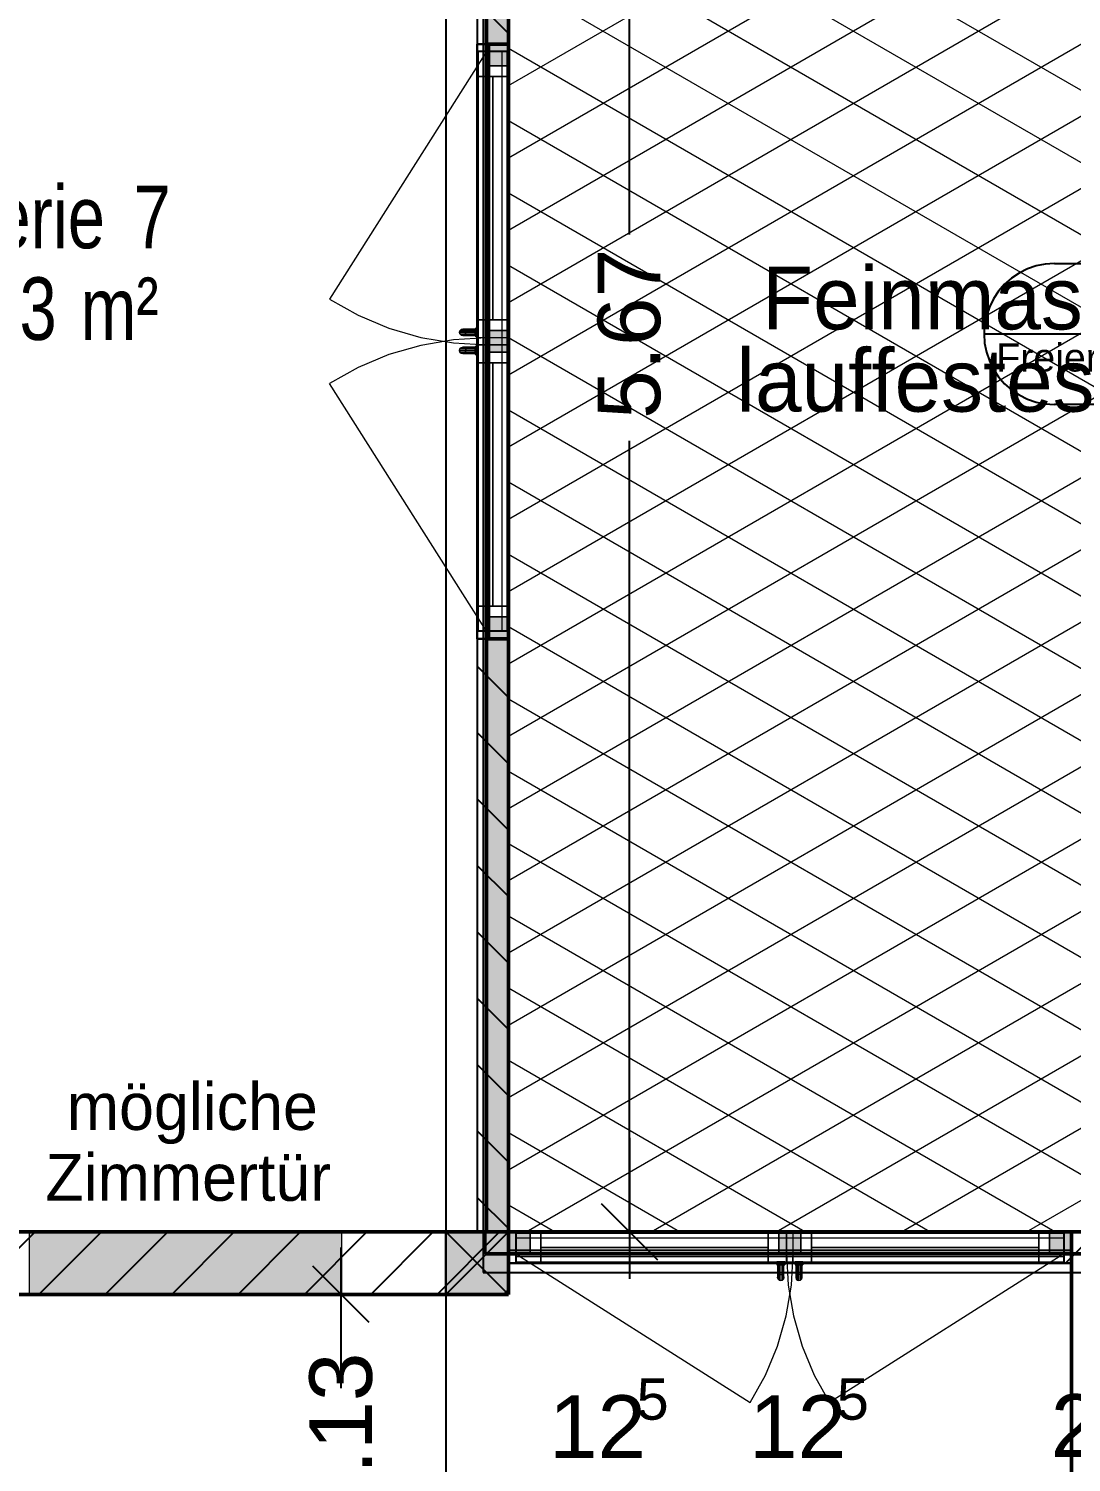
# Model space of a CAD drawing. Extents: x 0 to 756, y -25 to 420.
# Drawn here: x 184.9 to 251.6, y 141 to 232.6 of the extents above; entities that cross this region are included whole.
import ezdxf
from ezdxf.lldxf.tags import DXFTag

# ---------------------------------------------------------------- set-up
doc = ezdxf.new("R2010")
doc.units = 0
doc.layers.get('0').update_dxf_attribs({"lineweight": 25})
doc.layers.get('DEFPOINTS').update_dxf_attribs({"lineweight": 25})
doc.layers.add('A_Dachfenster', color=1, linetype='Continuous', lineweight=25, true_color=0xff0000)
for name, color, linetype, lineweight in [('A_Fenster', 7, 'Continuous', 25), ('A_Innenwand', 7, 'Continuous', 25), ('A_Raum', 7, 'Continuous', 25), ('Allgemein01', 7, 'Continuous', 13), ('Allgemein03', 7, 'Continuous', 25), ('Fenster', 7, 'Continuous', 13), ('Fenster-Flügel', 7, 'VERDECKT2_S2', 13), ('Fensterbank', 7, 'Continuous', 13), ('Pfosten_ Stützen', 7, 'Continuous', 13), ('Raumbezeichnung', 7, 'Continuous', 13), ('Standard', 7, 'Continuous', 25), ('Text Allgemein', 7, 'Continuous', 13), ('Wand Holz nicht tragend', 7, 'Continuous', 13), ('Wand Holz tragend', 7, 'Continuous', 13), ('Wohnfläche-Rohbau', 7, 'Continuous', 13)]:
    doc.layers.add(name, color=color, linetype=linetype, lineweight=lineweight)
doc.styles.get("Standard").update_dxf_attribs({"font": 'arial.ttf'})
tags = doc.linetypes.add('fein_strichliert', pattern=[4, 1, -2, 1]).pattern_tags.tags
tags[8:9] = [DXFTag(74, 4), DXFTag(75, 0), DXFTag(340, '0'), DXFTag(46, 0.0), DXFTag(50, 0.0), DXFTag(44, 0.0), DXFTag(45, 0.0)]
tags[6:7] = [DXFTag(74, 4), DXFTag(75, 0), DXFTag(340, '0'), DXFTag(46, 0.0), DXFTag(50, 0.0), DXFTag(44, 0.0), DXFTag(45, 0.0)]
tags[4:5] = [DXFTag(74, 4), DXFTag(75, 0), DXFTag(340, '0'), DXFTag(46, 0.0), DXFTag(50, 0.0), DXFTag(44, 0.0), DXFTag(45, 0.0)]
tags = doc.linetypes.add('VERDECKT2_S2', pattern=[0.27, 0.2, -0.07]).pattern_tags.tags
tags[6:7] = [DXFTag(74, 4), DXFTag(75, 0), DXFTag(340, '0'), DXFTag(46, 1.0), DXFTag(50, 0.0), DXFTag(44, 0.0), DXFTag(45, 0.0)]
tags[4:5] = [DXFTag(74, 4), DXFTag(75, 0), DXFTag(340, '0'), DXFTag(46, 1.0), DXFTag(50, 0.0), DXFTag(44, 0.0), DXFTag(45, 0.0)]

# ---------------------------------------------------------------- blocks, each defined once
blk = doc.blocks.new('Referenz-A01I5YQ8IE')
at = {"layer": 'Allgemein01', "color": 0, "linetype": 'VERDECKT2_S2', "lineweight": -2, "ltscale": 0.25}
blk.add_line((211.567, 414.475), (211.567, 5.763), dxfattribs=at)
at = {"layer": 'Allgemein03', "color": 0, "lineweight": 13}
for p, q in [((215.567, 155.768), (215.567, 269.168)), ((291.567, 155.768), (215.567, 155.768))]:
    blk.add_line(p, q, dxfattribs=at)
at = {"layer": 'DEFPOINTS', "color": 0, "linetype": 'Continuous', "lineweight": -2, "ltscale": 0.25}
for p, q in [((215.567, 155.768), (215.567, 155.768)), ((223.311, 155.768), (223.311, 155.768)), ((215.567, 151.768), (215.567, 151.768))]:
    blk.add_line(p, q, dxfattribs=at)
at = {"layer": 'Fenster', "color": 0}
for p, q in [((213.647, 231.188), (213.647, 229.588)), ((215.487, 231.188), (213.647, 231.188)), ((213.647, 231.188), (213.647, 231.188)), ((213.647, 231.188), (213.647, 229.588)), ((215.487, 231.188), (213.647, 231.188)), ((215.487, 229.588), (215.487, 231.188)), ((215.487, 231.188), (215.487, 231.188)), ((215.487, 231.188), (215.487, 229.588)), ((213.647, 229.588), (215.487, 229.588)), ((213.647, 229.588), (213.647, 229.588)), ((215.487, 229.588), (213.647, 229.588)), ((213.647, 229.588), (213.647, 214.048)), ((215.487, 229.588), (213.647, 229.588)), ((213.647, 229.588), (213.647, 229.588)), ((213.647, 229.588), (213.647, 214.048)), ((215.487, 229.588), (213.647, 229.588)), ((213.647, 229.588), (213.647, 214.048)), ((215.487, 229.588), (213.647, 229.588)), ((213.647, 229.588), (213.647, 229.588)), ((213.647, 229.588), (213.647, 214.048)), ((215.487, 229.588), (213.647, 229.588)), ((214.567, 214.048), (214.567, 229.588)), ((214.567, 229.588), (214.567, 229.588)), ((214.567, 229.588), (214.567, 214.048)), ((215.487, 229.588), (215.487, 229.588)), ((215.487, 214.048), (215.487, 229.588)), ((215.487, 229.588), (215.487, 229.588)), ((215.487, 229.588), (215.487, 214.048)), ((215.487, 214.048), (215.487, 229.588)), ((215.487, 229.588), (215.487, 229.588)), ((215.487, 229.588), (215.487, 214.048)), ((213.647, 213.498), (213.447, 213.498)), ((213.447, 213.498), (213.447, 212.998)), ((213.447, 213.498), (213.447, 213.498)), ((213.447, 213.498), (213.447, 212.998)), ((213.447, 213.498), (213.647, 213.498)), ((213.647, 214.048), (213.647, 212.448)), ((215.487, 214.048), (213.647, 214.048)), ((213.647, 214.048), (213.647, 214.048)), ((213.647, 214.048), (213.647, 212.448)), ((215.487, 214.048), (213.647, 214.048)), ((213.647, 214.048), (215.487, 214.048)), ((213.647, 214.048), (213.647, 214.048)), ((215.487, 214.048), (213.647, 214.048)), ((213.647, 214.048), (215.487, 214.048)), ((213.647, 214.048), (213.647, 214.048)), ((215.487, 214.048), (213.647, 214.048)), ((213.647, 212.998), (213.647, 213.498)), ((213.647, 212.998), (213.647, 213.498)), ((213.647, 213.498), (213.647, 213.498)), ((214.567, 214.048), (214.567, 214.048)), ((215.487, 212.448), (215.487, 214.048)), ((215.487, 214.048), (215.487, 214.048)), ((215.487, 214.048), (215.487, 212.448)), ((215.487, 214.048), (215.487, 214.048)), ((215.487, 214.048), (215.487, 214.048)), ((212.474, 213.348), (212.447, 213.248)), ((212.447, 213.248), (212.474, 213.348)), ((212.447, 213.248), (213.447, 213.248)), ((212.447, 213.248), (212.474, 213.148)), ((212.474, 213.148), (212.447, 213.248)), ((212.447, 213.248), (212.447, 213.248)), ((212.547, 213.421), (212.474, 213.348)), ((212.474, 213.348), (212.547, 213.421)), ((212.474, 213.348), (213.447, 213.348)), ((212.474, 213.348), (212.474, 213.348)), ((212.474, 213.148), (213.447, 213.148)), ((212.474, 213.148), (212.547, 213.074)), ((212.547, 213.074), (212.474, 213.148)), ((212.474, 213.148), (212.474, 213.148)), ((212.647, 213.448), (212.547, 213.421)), ((212.547, 213.421), (212.647, 213.448)), ((212.547, 213.421), (213.447, 213.421)), ((212.547, 213.421), (212.547, 213.421)), ((212.547, 213.074), (213.447, 213.074)), ((212.547, 213.074), (212.647, 213.048)), ((212.647, 213.048), (212.547, 213.074)), ((212.547, 213.074), (212.547, 213.074)), ((213.447, 213.448), (212.647, 213.448)), ((212.747, 213.421), (212.647, 213.448)), ((212.647, 213.448), (212.747, 213.421)), ((212.647, 213.448), (212.647, 213.448)), ((212.647, 213.048), (212.747, 213.074)), ((212.747, 213.074), (212.647, 213.048)), ((212.647, 213.048), (213.447, 213.048)), ((212.647, 213.048), (212.647, 213.048)), ((212.82, 213.348), (212.747, 213.421)), ((212.747, 213.421), (213.447, 213.421)), ((212.747, 213.421), (212.82, 213.348)), ((212.747, 213.421), (212.747, 213.421)), ((212.747, 213.074), (212.82, 213.148)), ((212.82, 213.148), (212.747, 213.074)), ((212.747, 213.074), (213.447, 213.074)), ((212.747, 213.074), (212.747, 213.074)), ((212.847, 213.248), (212.82, 213.348)), ((212.82, 213.348), (213.447, 213.348)), ((212.82, 213.348), (212.847, 213.248)), ((212.82, 213.348), (212.82, 213.348)), ((212.82, 213.148), (212.847, 213.248)), ((212.847, 213.248), (212.82, 213.148)), ((212.82, 213.148), (213.447, 213.148)), ((212.82, 213.148), (212.82, 213.148)), ((212.847, 213.248), (213.447, 213.248)), ((212.847, 213.248), (212.847, 213.248)), ((213.447, 213.421), (213.447, 213.448)), ((213.447, 213.448), (213.447, 213.421)), ((213.447, 213.348), (213.447, 213.421)), ((213.447, 213.421), (213.447, 213.348)), ((213.447, 213.248), (213.447, 213.348)), ((213.447, 213.348), (213.447, 213.248)), ((213.447, 213.148), (213.447, 213.248)), ((213.447, 213.248), (213.447, 213.148)), ((213.447, 213.074), (213.447, 213.148)), ((213.447, 213.148), (213.447, 213.074)), ((213.447, 213.048), (213.447, 213.074)), ((213.447, 213.074), (213.447, 213.048)), ((213.447, 212.998), (213.647, 212.998)), ((213.447, 212.998), (213.447, 212.998)), ((213.447, 212.998), (213.647, 212.998)), ((213.647, 212.998), (213.647, 212.998)), ((212.474, 212.188), (212.447, 212.088)), ((212.447, 212.088), (212.474, 212.188)), ((212.447, 212.088), (213.447, 212.088)), ((212.447, 212.088), (212.474, 211.988)), ((212.474, 211.988), (212.447, 212.088)), ((212.447, 212.088), (212.447, 212.088)), ((212.547, 212.261), (212.474, 212.188)), ((212.474, 212.188), (212.547, 212.261)), ((212.474, 212.188), (213.447, 212.188)), ((212.474, 212.188), (212.474, 212.188)), ((212.474, 211.988), (213.447, 211.988)), ((212.474, 211.988), (212.547, 211.914)), ((212.547, 211.914), (212.474, 211.988)), ((212.474, 211.988), (212.474, 211.988)), ((212.647, 212.288), (212.547, 212.261)), ((212.547, 212.261), (212.647, 212.288)), ((212.547, 212.261), (213.447, 212.261)), ((212.547, 212.261), (212.547, 212.261)), ((212.547, 211.914), (213.447, 211.914)), ((212.547, 211.914), (212.647, 211.888)), ((212.647, 211.888), (212.547, 211.914)), ((212.547, 211.914), (212.547, 211.914)), ((213.447, 212.288), (212.647, 212.288)), ((212.747, 212.261), (212.647, 212.288)), ((212.647, 212.288), (212.747, 212.261)), ((212.647, 212.288), (212.647, 212.288)), ((212.647, 211.888), (212.747, 211.914)), ((212.747, 211.914), (212.647, 211.888)), ((212.647, 211.888), (213.447, 211.888)), ((212.647, 211.888), (212.647, 211.888)), ((212.82, 212.188), (212.747, 212.261)), ((212.747, 212.261), (213.447, 212.261)), ((212.747, 212.261), (212.82, 212.188)), ((212.747, 212.261), (212.747, 212.261)), ((212.747, 211.914), (212.82, 211.988)), ((212.82, 211.988), (212.747, 211.914)), ((212.747, 211.914), (213.447, 211.914)), ((212.747, 211.914), (212.747, 211.914)), ((212.847, 212.088), (212.82, 212.188)), ((212.82, 212.188), (213.447, 212.188)), ((212.82, 212.188), (212.847, 212.088)), ((212.82, 212.188), (212.82, 212.188)), ((212.82, 211.988), (212.847, 212.088)), ((212.847, 212.088), (212.82, 211.988)), ((212.82, 211.988), (213.447, 211.988)), ((212.82, 211.988), (212.82, 211.988)), ((212.847, 212.088), (213.447, 212.088)), ((212.847, 212.088), (212.847, 212.088)), ((213.647, 212.338), (213.447, 212.338)), ((213.447, 212.338), (213.447, 211.838)), ((213.447, 212.338), (213.447, 212.338)), ((213.447, 212.338), (213.447, 211.838)), ((213.447, 212.338), (213.647, 212.338)), ((213.447, 212.261), (213.447, 212.288)), ((213.447, 212.288), (213.447, 212.261)), ((213.447, 212.188), (213.447, 212.261)), ((213.447, 212.261), (213.447, 212.188)), ((213.447, 212.088), (213.447, 212.188)), ((213.447, 212.188), (213.447, 212.088)), ((213.447, 211.988), (213.447, 212.088)), ((213.447, 212.088), (213.447, 211.988)), ((213.447, 211.914), (213.447, 211.988)), ((213.447, 211.988), (213.447, 211.914)), ((213.447, 211.888), (213.447, 211.914)), ((213.447, 211.914), (213.447, 211.888)), ((213.447, 211.838), (213.647, 211.838)), ((213.447, 211.838), (213.447, 211.838)), ((213.447, 211.838), (213.647, 211.838)), ((213.647, 212.448), (215.487, 212.448)), ((213.647, 212.448), (213.647, 212.448)), ((215.487, 212.448), (213.647, 212.448)), ((213.647, 211.838), (213.647, 212.338)), ((213.647, 211.838), (213.647, 212.338)), ((213.647, 212.338), (213.647, 212.338)), ((213.647, 211.838), (213.647, 211.838)), ((215.487, 212.448), (215.487, 212.448)), ((214.567, 195.748), (214.567, 211.288)), ((214.567, 211.288), (214.567, 211.288)), ((214.567, 211.288), (214.567, 195.748)), ((214.567, 195.748), (214.567, 195.748)), ((233.347, 155.688), (233.347, 153.848)), ((234.947, 155.688), (233.347, 155.688)), ((233.347, 153.848), (233.347, 155.688)), ((233.347, 155.688), (234.947, 155.688)), ((233.347, 155.688), (233.347, 155.688)), ((234.947, 153.848), (234.947, 155.688)), ((234.947, 153.848), (234.947, 155.688)), ((234.947, 155.688), (234.947, 155.688)), ((234.947, 155.688), (234.947, 153.848)), ((249.487, 155.688), (234.947, 155.688)), ((234.947, 153.848), (234.947, 155.688)), ((234.947, 155.688), (249.487, 155.688)), ((234.947, 155.688), (234.947, 155.688)), ((234.947, 155.688), (234.947, 153.848)), ((249.487, 155.688), (234.947, 155.688)), ((234.947, 153.848), (234.947, 155.688)), ((234.947, 155.688), (249.487, 155.688)), ((234.947, 155.688), (234.947, 155.688)), ((249.487, 155.688), (249.487, 153.848)), ((251.087, 155.688), (249.487, 155.688)), ((249.487, 153.848), (249.487, 155.688)), ((249.487, 155.688), (251.087, 155.688)), ((249.487, 155.688), (249.487, 155.688)), ((249.487, 153.848), (249.487, 155.688)), ((249.487, 153.848), (249.487, 155.688)), ((249.487, 155.688), (249.487, 155.688)), ((249.487, 153.848), (249.487, 155.688)), ((249.487, 153.848), (249.487, 155.688)), ((249.487, 155.688), (249.487, 155.688)), ((251.087, 153.848), (251.087, 155.688)), ((251.087, 153.848), (251.087, 155.688)), ((251.087, 155.688), (251.087, 155.688)), ((217.647, 154.768), (232.187, 154.768)), ((232.187, 154.768), (217.647, 154.768)), ((217.647, 154.768), (217.647, 154.768)), ((232.187, 154.768), (232.187, 154.768)), ((234.947, 154.768), (249.487, 154.768)), ((249.487, 154.768), (234.947, 154.768)), ((234.947, 154.768), (234.947, 154.768)), ((249.487, 154.768), (249.487, 154.768)), ((232.737, 153.848), (232.737, 153.648)), ((233.237, 153.848), (232.737, 153.848)), ((232.737, 153.848), (232.737, 153.848)), ((233.237, 153.848), (232.737, 153.848)), ((232.737, 153.848), (232.737, 153.648)), ((232.737, 153.648), (233.237, 153.648)), ((232.737, 153.648), (232.737, 153.648)), ((233.237, 153.648), (232.737, 153.648)), ((232.787, 153.648), (232.787, 152.848)), ((232.814, 153.648), (232.787, 153.648)), ((232.814, 153.648), (232.787, 153.648)), ((232.814, 153.648), (232.814, 152.748)), ((232.887, 153.648), (232.814, 153.648)), ((232.887, 153.648), (232.814, 153.648)), ((232.814, 153.648), (232.814, 152.948)), ((232.814, 152.948), (232.887, 153.021)), ((232.887, 153.021), (232.814, 152.948)), ((232.887, 153.648), (232.887, 152.674)), ((232.987, 153.648), (232.887, 153.648)), ((232.987, 153.648), (232.887, 153.648)), ((232.887, 153.648), (232.887, 153.021)), ((232.887, 153.021), (232.987, 153.048)), ((232.987, 153.048), (232.887, 153.021)), ((232.887, 153.021), (232.887, 153.021)), ((233.087, 153.648), (232.987, 153.648)), ((232.987, 153.648), (232.987, 152.648)), ((233.087, 153.648), (232.987, 153.648)), ((232.987, 153.648), (232.987, 153.048)), ((232.987, 153.048), (233.087, 153.021)), ((233.087, 153.021), (232.987, 153.048)), ((232.987, 153.048), (232.987, 153.048)), ((233.16, 153.648), (233.087, 153.648)), ((233.087, 153.648), (233.087, 152.674)), ((233.16, 153.648), (233.087, 153.648)), ((233.087, 153.648), (233.087, 153.021)), ((233.087, 153.021), (233.16, 152.948)), ((233.16, 152.948), (233.087, 153.021)), ((233.087, 153.021), (233.087, 153.021)), ((233.187, 153.648), (233.16, 153.648)), ((233.16, 153.648), (233.16, 152.748)), ((233.187, 153.648), (233.16, 153.648)), ((233.16, 152.948), (233.16, 153.648)), ((233.187, 152.848), (233.187, 153.648)), ((233.237, 153.648), (233.237, 153.848)), ((233.237, 153.848), (233.237, 153.848)), ((233.237, 153.848), (233.237, 153.648)), ((233.237, 153.648), (233.237, 153.648)), ((233.347, 153.848), (234.947, 153.848)), ((233.347, 153.848), (234.947, 153.848)), ((233.347, 153.848), (233.347, 153.848)), ((233.897, 153.848), (233.897, 153.648)), ((234.397, 153.848), (233.897, 153.848)), ((233.897, 153.848), (233.897, 153.848)), ((234.397, 153.848), (233.897, 153.848)), ((233.897, 153.848), (233.897, 153.648)), ((233.897, 153.648), (234.397, 153.648)), ((233.897, 153.648), (233.897, 153.648)), ((234.397, 153.648), (233.897, 153.648)), ((233.947, 153.648), (233.947, 152.848)), ((233.974, 153.648), (233.947, 153.648)), ((233.974, 153.648), (233.947, 153.648)), ((233.974, 153.648), (233.974, 152.748)), ((234.047, 153.648), (233.974, 153.648)), ((234.047, 153.648), (233.974, 153.648)), ((233.974, 153.648), (233.974, 152.948)), ((234.047, 153.021), (233.974, 152.948)), ((234.047, 153.021), (233.974, 152.948)), ((234.047, 153.648), (234.047, 152.674)), ((234.147, 153.648), (234.047, 153.648)), ((234.147, 153.648), (234.047, 153.648)), ((234.047, 153.648), (234.047, 153.021)), ((234.147, 153.048), (234.047, 153.021)), ((234.147, 153.048), (234.047, 153.021)), ((234.047, 153.021), (234.047, 153.021)), ((234.247, 153.648), (234.147, 153.648)), ((234.147, 153.648), (234.147, 152.648)), ((234.247, 153.648), (234.147, 153.648)), ((234.147, 153.648), (234.147, 153.048)), ((234.247, 153.021), (234.147, 153.048)), ((234.147, 153.048), (234.147, 153.048)), ((234.247, 153.021), (234.147, 153.048)), ((234.32, 153.648), (234.247, 153.648)), ((234.247, 153.648), (234.247, 152.674)), ((234.32, 153.648), (234.247, 153.648)), ((234.247, 153.648), (234.247, 153.021)), ((234.32, 152.948), (234.247, 153.021)), ((234.247, 153.021), (234.247, 153.021)), ((234.32, 152.948), (234.247, 153.021)), ((234.347, 153.648), (234.32, 153.648)), ((234.32, 153.648), (234.32, 152.748)), ((234.347, 153.648), (234.32, 153.648)), ((234.32, 152.948), (234.32, 153.648)), ((234.347, 152.848), (234.347, 153.648)), ((234.397, 153.648), (234.397, 153.848)), ((234.397, 153.848), (234.397, 153.848)), ((234.397, 153.848), (234.397, 153.648)), ((234.397, 153.648), (234.397, 153.648)), ((234.947, 153.848), (234.947, 153.848)), ((234.947, 153.848), (249.487, 153.848)), ((234.947, 153.848), (249.487, 153.848)), ((234.947, 153.848), (234.947, 153.848)), ((234.947, 153.848), (249.487, 153.848)), ((234.947, 153.848), (249.487, 153.848)), ((234.947, 153.848), (234.947, 153.848)), ((249.487, 153.848), (251.087, 153.848)), ((249.487, 153.848), (251.087, 153.848)), ((249.487, 153.848), (249.487, 153.848)), ((249.487, 153.848), (249.487, 153.848)), ((249.487, 153.848), (249.487, 153.848)), ((251.087, 153.848), (251.087, 153.848)), ((232.787, 152.848), (232.814, 152.948)), ((232.814, 152.948), (232.787, 152.848)), ((232.787, 152.848), (232.814, 152.748)), ((232.814, 152.748), (232.787, 152.848)), ((232.787, 152.848), (232.787, 152.848)), ((232.814, 152.948), (232.814, 152.948)), ((232.814, 152.748), (232.887, 152.674)), ((232.887, 152.674), (232.814, 152.748)), ((232.814, 152.748), (232.814, 152.748)), ((232.887, 152.674), (232.987, 152.648)), ((232.987, 152.648), (232.887, 152.674)), ((232.887, 152.674), (232.887, 152.674)), ((232.987, 152.648), (233.087, 152.674)), ((233.087, 152.674), (232.987, 152.648)), ((232.987, 152.648), (232.987, 152.648)), ((233.087, 152.674), (233.16, 152.748)), ((233.16, 152.748), (233.087, 152.674)), ((233.087, 152.674), (233.087, 152.674)), ((233.16, 152.948), (233.187, 152.848)), ((233.187, 152.848), (233.16, 152.948)), ((233.16, 152.948), (233.16, 152.948)), ((233.16, 152.748), (233.187, 152.848)), ((233.187, 152.848), (233.16, 152.748)), ((233.16, 152.748), (233.16, 152.748)), ((233.187, 152.848), (233.187, 152.848)), ((233.974, 152.948), (233.947, 152.848)), ((233.974, 152.948), (233.947, 152.848)), ((233.947, 152.848), (233.974, 152.748)), ((233.947, 152.848), (233.947, 152.848)), ((233.947, 152.848), (233.974, 152.748)), ((233.974, 152.948), (233.974, 152.948)), ((233.974, 152.748), (234.047, 152.674)), ((233.974, 152.748), (233.974, 152.748)), ((233.974, 152.748), (234.047, 152.674)), ((234.047, 152.674), (234.147, 152.648)), ((234.047, 152.674), (234.047, 152.674)), ((234.047, 152.674), (234.147, 152.648)), ((234.147, 152.648), (234.247, 152.674)), ((234.147, 152.648), (234.247, 152.674)), ((234.147, 152.648), (234.147, 152.648)), ((234.247, 152.674), (234.32, 152.748)), ((234.247, 152.674), (234.32, 152.748)), ((234.247, 152.674), (234.247, 152.674)), ((234.347, 152.848), (234.32, 152.948)), ((234.32, 152.948), (234.32, 152.948)), ((234.347, 152.848), (234.32, 152.948)), ((234.32, 152.748), (234.347, 152.848)), ((234.32, 152.748), (234.347, 152.848)), ((234.32, 152.748), (234.32, 152.748)), ((234.347, 152.848), (234.347, 152.848))]:
    blk.add_line(p, q, dxfattribs=at)
at = {"layer": 'Fenster', "color": 0, "linetype": 'Continuous', "ltscale": 0.13}
for p, q in [((215.567, 231.668), (214.167, 231.668)), ((214.167, 231.668), (214.167, 230.268)), ((214.167, 231.668), (214.167, 230.268)), ((215.567, 231.668), (214.167, 231.668)), ((214.167, 231.668), (214.167, 231.668)), ((214.167, 231.668), (214.167, 230.268)), ((215.567, 231.668), (214.167, 231.668)), ((215.567, 230.268), (215.567, 231.668)), ((215.567, 230.268), (215.567, 231.668)), ((215.567, 231.668), (215.567, 231.668)), ((215.567, 231.668), (215.567, 230.268)), ((214.167, 230.268), (215.567, 230.268)), ((215.567, 230.268), (214.167, 230.268)), ((214.167, 230.268), (214.167, 213.368)), ((214.167, 230.268), (215.567, 230.268)), ((214.167, 230.268), (214.167, 230.268)), ((215.567, 230.268), (214.167, 230.268)), ((214.167, 230.268), (214.167, 195.068)), ((215.567, 230.268), (214.167, 230.268)), ((214.167, 230.268), (214.167, 230.268)), ((214.167, 230.268), (214.167, 195.068)), ((215.567, 230.268), (214.167, 230.268)), ((214.167, 230.268), (214.167, 195.068)), ((215.567, 230.268), (214.167, 230.268)), ((214.167, 230.268), (214.167, 230.268)), ((214.167, 230.268), (214.167, 195.068)), ((215.567, 230.268), (214.167, 230.268)), ((215.567, 213.368), (215.567, 230.268)), ((215.567, 230.268), (215.567, 230.268)), ((215.567, 195.068), (215.567, 230.268)), ((215.567, 230.268), (215.567, 230.268)), ((215.567, 230.268), (215.567, 195.068)), ((215.567, 195.068), (215.567, 230.268)), ((215.567, 230.268), (215.567, 230.268)), ((215.567, 230.268), (215.567, 195.068)), ((213.647, 212.888), (213.647, 211.288)), ((215.487, 212.888), (213.647, 212.888)), ((213.647, 212.888), (213.647, 212.888)), ((213.647, 212.888), (213.647, 211.288)), ((215.487, 212.888), (213.647, 212.888)), ((214.167, 213.368), (215.567, 213.368)), ((215.567, 213.368), (214.167, 213.368)), ((214.167, 213.368), (214.167, 211.968)), ((214.167, 213.368), (214.167, 211.968)), ((215.567, 213.368), (214.167, 213.368)), ((214.167, 213.368), (214.167, 213.368)), ((214.167, 213.368), (214.167, 211.968)), ((215.567, 213.368), (214.167, 213.368)), ((215.487, 211.288), (215.487, 212.888)), ((215.487, 212.888), (215.487, 212.888)), ((215.487, 212.888), (215.487, 211.288)), ((215.567, 211.968), (215.567, 213.368)), ((215.567, 211.968), (215.567, 213.368)), ((215.567, 213.368), (215.567, 213.368)), ((215.567, 213.368), (215.567, 211.968)), ((215.567, 211.968), (214.167, 211.968)), ((214.167, 211.968), (214.167, 195.068)), ((214.167, 211.968), (215.567, 211.968)), ((214.167, 211.968), (215.567, 211.968)), ((214.167, 211.968), (214.167, 211.968)), ((215.567, 211.968), (214.167, 211.968)), ((215.567, 195.068), (215.567, 211.968)), ((215.567, 211.968), (215.567, 211.968)), ((213.647, 211.288), (215.487, 211.288)), ((213.647, 211.288), (213.647, 211.288)), ((215.487, 211.288), (213.647, 211.288)), ((213.647, 211.288), (213.647, 195.748)), ((215.487, 211.288), (213.647, 211.288)), ((213.647, 211.288), (213.647, 211.288)), ((213.647, 211.288), (213.647, 195.748)), ((215.487, 211.288), (213.647, 211.288)), ((213.647, 211.288), (213.647, 195.748)), ((215.487, 211.288), (213.647, 211.288)), ((213.647, 211.288), (213.647, 211.288)), ((213.647, 211.288), (213.647, 195.748)), ((215.487, 211.288), (213.647, 211.288)), ((215.487, 211.288), (215.487, 211.288)), ((215.487, 195.748), (215.487, 211.288)), ((215.487, 211.288), (215.487, 211.288)), ((215.487, 211.288), (215.487, 195.748)), ((215.487, 195.748), (215.487, 211.288)), ((215.487, 211.288), (215.487, 211.288)), ((215.487, 211.288), (215.487, 195.748)), ((213.647, 195.748), (213.647, 194.148)), ((215.487, 195.748), (213.647, 195.748)), ((213.647, 195.748), (213.647, 195.748)), ((213.647, 195.748), (213.647, 194.148)), ((215.487, 195.748), (213.647, 195.748)), ((213.647, 195.748), (215.487, 195.748)), ((213.647, 195.748), (213.647, 195.748)), ((215.487, 195.748), (213.647, 195.748)), ((213.647, 195.748), (215.487, 195.748)), ((213.647, 195.748), (213.647, 195.748)), ((215.487, 195.748), (213.647, 195.748)), ((215.487, 194.148), (215.487, 195.748)), ((215.487, 195.748), (215.487, 195.748)), ((215.487, 195.748), (215.487, 194.148)), ((215.487, 195.748), (215.487, 195.748)), ((215.487, 195.748), (215.487, 195.748)), ((215.567, 195.068), (214.167, 195.068)), ((214.167, 195.068), (214.167, 193.668)), ((214.167, 195.068), (215.567, 195.068)), ((214.167, 195.068), (214.167, 193.668)), ((215.567, 195.068), (214.167, 195.068)), ((214.167, 195.068), (214.167, 195.068)), ((214.167, 195.068), (214.167, 193.668)), ((215.567, 195.068), (214.167, 195.068)), ((214.167, 195.068), (215.567, 195.068)), ((214.167, 195.068), (214.167, 195.068)), ((215.567, 195.068), (214.167, 195.068)), ((214.167, 195.068), (215.567, 195.068)), ((214.167, 195.068), (214.167, 195.068)), ((215.567, 195.068), (214.167, 195.068)), ((215.567, 193.668), (215.567, 195.068)), ((215.567, 193.668), (215.567, 195.068)), ((215.567, 195.068), (215.567, 195.068)), ((215.567, 195.068), (215.567, 193.668)), ((215.567, 195.068), (215.567, 195.068)), ((215.567, 195.068), (215.567, 195.068)), ((213.647, 194.148), (215.487, 194.148)), ((213.647, 194.148), (213.647, 194.148)), ((215.487, 194.148), (213.647, 194.148)), ((214.167, 193.668), (215.567, 193.668)), ((214.167, 193.668), (215.567, 193.668)), ((214.167, 193.668), (214.167, 193.668)), ((215.567, 193.668), (214.167, 193.668)), ((215.487, 194.148), (215.487, 194.148)), ((215.567, 193.668), (215.567, 193.668)), ((215.567, 155.768), (216.967, 155.768)), ((215.567, 154.368), (215.567, 155.768)), ((215.567, 155.768), (215.567, 154.368)), ((216.967, 155.768), (215.567, 155.768)), ((215.567, 154.368), (215.567, 155.768)), ((215.567, 155.768), (216.967, 155.768)), ((215.567, 155.768), (215.567, 155.768)), ((216.967, 155.768), (216.967, 154.368)), ((216.967, 154.368), (216.967, 155.768)), ((216.967, 155.768), (232.867, 155.768)), ((216.967, 154.368), (216.967, 155.768)), ((216.967, 154.368), (216.967, 155.768)), ((216.967, 155.768), (216.967, 155.768)), ((216.967, 155.768), (216.967, 154.368)), ((250.167, 155.768), (216.967, 155.768)), ((216.967, 154.368), (216.967, 155.768)), ((216.967, 155.768), (250.167, 155.768)), ((216.967, 155.768), (216.967, 155.768)), ((216.967, 155.768), (216.967, 154.368)), ((250.167, 155.768), (216.967, 155.768)), ((216.967, 154.368), (216.967, 155.768)), ((216.967, 155.768), (250.167, 155.768)), ((216.967, 155.768), (216.967, 155.768)), ((232.867, 155.768), (232.867, 154.368)), ((232.867, 155.768), (234.267, 155.768)), ((232.867, 154.368), (232.867, 155.768)), ((232.867, 155.768), (232.867, 154.368)), ((234.267, 155.768), (232.867, 155.768)), ((232.867, 154.368), (232.867, 155.768)), ((232.867, 155.768), (234.267, 155.768)), ((232.867, 155.768), (232.867, 155.768)), ((234.267, 154.368), (234.267, 155.768)), ((234.267, 155.768), (250.167, 155.768)), ((234.267, 155.768), (234.267, 154.368)), ((234.267, 154.368), (234.267, 155.768)), ((234.267, 154.368), (234.267, 155.768)), ((234.267, 155.768), (234.267, 155.768)), ((250.167, 155.768), (251.567, 155.768)), ((250.167, 154.368), (250.167, 155.768)), ((250.167, 155.768), (250.167, 154.368)), ((250.167, 155.768), (250.167, 154.368)), ((251.567, 155.768), (250.167, 155.768)), ((250.167, 154.368), (250.167, 155.768)), ((250.167, 155.768), (251.567, 155.768)), ((250.167, 155.768), (250.167, 155.768)), ((250.167, 154.368), (250.167, 155.768)), ((250.167, 154.368), (250.167, 155.768)), ((250.167, 155.768), (250.167, 155.768)), ((250.167, 154.368), (250.167, 155.768)), ((250.167, 154.368), (250.167, 155.768)), ((250.167, 155.768), (250.167, 155.768)), ((251.567, 155.768), (251.567, 154.368)), ((251.567, 154.368), (251.567, 155.768)), ((251.567, 154.368), (251.567, 155.768)), ((251.567, 155.768), (251.567, 155.768)), ((216.047, 155.688), (216.047, 153.848)), ((217.647, 155.688), (216.047, 155.688)), ((216.047, 153.848), (216.047, 155.688)), ((216.047, 155.688), (217.647, 155.688)), ((216.047, 155.688), (216.047, 155.688)), ((217.647, 153.848), (217.647, 155.688)), ((217.647, 153.848), (217.647, 155.688)), ((217.647, 155.688), (217.647, 155.688)), ((217.647, 155.688), (217.647, 153.848)), ((232.187, 155.688), (217.647, 155.688)), ((217.647, 153.848), (217.647, 155.688)), ((217.647, 155.688), (232.187, 155.688)), ((217.647, 155.688), (217.647, 155.688)), ((217.647, 155.688), (217.647, 153.848)), ((232.187, 155.688), (217.647, 155.688)), ((217.647, 153.848), (217.647, 155.688)), ((217.647, 155.688), (232.187, 155.688)), ((217.647, 155.688), (217.647, 155.688)), ((232.187, 155.688), (232.187, 153.848)), ((233.787, 155.688), (232.187, 155.688)), ((232.187, 153.848), (232.187, 155.688)), ((232.187, 155.688), (233.787, 155.688)), ((232.187, 155.688), (232.187, 155.688)), ((232.187, 153.848), (232.187, 155.688)), ((232.187, 153.848), (232.187, 155.688)), ((232.187, 155.688), (232.187, 155.688)), ((232.187, 153.848), (232.187, 155.688)), ((232.187, 153.848), (232.187, 155.688)), ((232.187, 155.688), (232.187, 155.688)), ((233.787, 153.848), (233.787, 155.688)), ((233.787, 153.848), (233.787, 155.688)), ((233.787, 155.688), (233.787, 155.688)), ((216.967, 154.368), (215.567, 154.368)), ((215.567, 154.368), (216.967, 154.368)), ((215.567, 154.368), (216.967, 154.368)), ((215.567, 154.368), (215.567, 154.368)), ((232.867, 154.368), (216.967, 154.368)), ((216.967, 154.368), (216.967, 154.368)), ((216.967, 154.368), (250.167, 154.368)), ((216.967, 154.368), (250.167, 154.368)), ((216.967, 154.368), (216.967, 154.368)), ((216.967, 154.368), (250.167, 154.368)), ((216.967, 154.368), (250.167, 154.368)), ((216.967, 154.368), (216.967, 154.368)), ((234.267, 154.368), (232.867, 154.368)), ((232.867, 154.368), (234.267, 154.368)), ((232.867, 154.368), (234.267, 154.368)), ((232.867, 154.368), (232.867, 154.368)), ((250.167, 154.368), (234.267, 154.368)), ((234.267, 154.368), (234.267, 154.368)), ((251.567, 154.368), (250.167, 154.368)), ((250.167, 154.368), (251.567, 154.368)), ((250.167, 154.368), (251.567, 154.368)), ((250.167, 154.368), (250.167, 154.368)), ((250.167, 154.368), (250.167, 154.368)), ((250.167, 154.368), (250.167, 154.368)), ((251.567, 154.368), (251.567, 154.368)), ((216.047, 153.848), (217.647, 153.848)), ((216.047, 153.848), (217.647, 153.848)), ((216.047, 153.848), (216.047, 153.848)), ((217.647, 153.848), (217.647, 153.848)), ((217.647, 153.848), (232.187, 153.848)), ((217.647, 153.848), (232.187, 153.848)), ((217.647, 153.848), (217.647, 153.848)), ((217.647, 153.848), (232.187, 153.848)), ((217.647, 153.848), (232.187, 153.848)), ((217.647, 153.848), (217.647, 153.848)), ((232.187, 153.848), (233.787, 153.848)), ((232.187, 153.848), (233.787, 153.848)), ((232.187, 153.848), (232.187, 153.848)), ((232.187, 153.848), (232.187, 153.848)), ((232.187, 153.848), (232.187, 153.848)), ((233.787, 153.848), (233.787, 153.848))]:
    blk.add_line(p, q, dxfattribs=at)
for points in [[(214.167, 230.268), (215.567, 230.268), (214.167, 231.668)], [(215.567, 230.268), (215.567, 231.668), (214.167, 231.668)], [(214.167, 211.968), (215.567, 211.968), (214.167, 213.368)], [(215.567, 211.968), (215.567, 213.368), (214.167, 213.368)], [(214.167, 193.668), (215.567, 193.668), (214.167, 195.068)], [(215.567, 193.668), (215.567, 195.068), (214.167, 195.068)], [(215.567, 154.368), (216.967, 154.368), (215.567, 155.768)], [(216.967, 154.368), (216.967, 155.768), (215.567, 155.768)], [(232.867, 154.368), (234.267, 154.368), (232.867, 155.768)], [(234.267, 154.368), (234.267, 155.768), (232.867, 155.768)], [(250.167, 154.368), (251.567, 154.368), (250.167, 155.768)], [(251.567, 154.368), (251.567, 155.768), (250.167, 155.768)]]:
    blk.add_solid(points, dxfattribs=at)
at = {"layer": 'Fenster-Flügel', "color": 0, "linetype": 'VERDECKT2_S2', "ltscale": 0.13}
for p, q in [((214.167, 231.188), (204.125, 215.365)), ((204.125, 215.365), (205.975, 214.333)), ((205.975, 214.333), (207.93, 213.516)), ((207.93, 213.516), (209.964, 212.925)), ((209.964, 212.925), (212.052, 212.567)), ((212.052, 212.768), (209.964, 212.41)), ((214.167, 212.888), (212.052, 212.768)), ((212.052, 212.567), (214.167, 212.448)), ((207.93, 211.819), (205.975, 211.003)), ((209.964, 212.41), (207.93, 211.819)), ((205.975, 211.003), (204.125, 209.97)), ((214.167, 194.148), (204.125, 209.97)), ((216.047, 154.368), (231.025, 144.862)), ((233.347, 154.368), (233.46, 152.366)), ((233.673, 152.366), (233.787, 154.368)), ((251.087, 154.368), (236.108, 144.862)), ((233.335, 150.389), (233.673, 152.366)), ((233.46, 152.366), (233.799, 150.389)), ((232.775, 148.463), (233.335, 150.389)), ((233.799, 150.389), (234.358, 148.463)), ((232.002, 146.613), (232.775, 148.463)), ((234.358, 148.463), (235.131, 146.613)), ((231.025, 144.862), (232.002, 146.613)), ((235.131, 146.613), (236.108, 144.862))]:
    blk.add_line(p, q, dxfattribs=at)
at = {"layer": 'Fensterbank', "color": 0, "lineweight": -2}
for p, q in [((214.367, 231.668), (213.567, 231.668)), ((213.567, 231.668), (213.567, 193.668)), ((213.567, 193.668), (213.567, 231.668)), ((213.567, 231.668), (214.167, 231.668)), ((213.567, 231.668), (213.567, 231.668)), ((213.567, 231.668), (213.567, 193.668)), ((214.367, 231.668), (213.567, 231.668)), ((214.167, 231.668), (213.567, 231.668)), ((213.567, 231.668), (213.567, 231.668)), ((213.567, 193.668), (213.567, 231.668)), ((213.567, 231.668), (213.567, 193.668)), ((214.367, 231.668), (213.567, 231.668)), ((214.167, 231.668), (213.567, 231.668)), ((213.567, 231.668), (213.567, 231.668)), ((213.567, 193.668), (213.567, 231.668)), ((214.167, 193.668), (214.167, 231.668)), ((214.167, 231.668), (214.167, 231.668)), ((214.167, 231.668), (214.167, 193.668)), ((214.167, 231.668), (214.367, 231.668)), ((214.167, 231.668), (214.167, 231.668)), ((214.367, 231.668), (214.167, 231.668)), ((214.167, 231.668), (214.167, 193.668)), ((214.167, 193.668), (214.167, 231.668)), ((214.167, 231.668), (214.167, 231.668)), ((214.367, 231.668), (214.167, 231.668)), ((214.167, 231.668), (214.167, 193.668)), ((214.167, 193.668), (214.167, 231.668)), ((214.367, 193.668), (214.367, 231.668)), ((214.367, 193.668), (214.367, 231.668)), ((214.367, 231.668), (214.367, 231.668)), ((214.367, 193.668), (214.367, 231.668)), ((214.367, 231.668), (214.367, 231.668)), ((214.367, 193.668), (214.367, 231.668)), ((214.367, 193.668), (214.367, 231.668)), ((214.367, 231.668), (214.367, 231.668)), ((214.367, 193.668), (214.367, 231.668)), ((213.567, 193.668), (214.367, 193.668)), ((213.567, 193.668), (213.567, 193.668)), ((213.567, 193.668), (214.167, 193.668)), ((213.567, 193.668), (214.367, 193.668)), ((214.167, 193.668), (213.567, 193.668)), ((213.567, 193.668), (213.567, 193.668)), ((213.567, 193.668), (214.367, 193.668)), ((214.167, 193.668), (213.567, 193.668)), ((213.567, 193.668), (213.567, 193.668)), ((214.167, 193.668), (214.367, 193.668)), ((214.167, 193.668), (214.167, 193.668)), ((214.167, 193.668), (214.167, 193.668)), ((214.367, 193.668), (214.167, 193.668)), ((214.167, 193.668), (214.167, 193.668)), ((214.367, 193.668), (214.167, 193.668)), ((214.367, 193.668), (214.367, 193.668)), ((214.367, 193.668), (214.367, 193.668)), ((214.367, 193.668), (214.367, 193.668)), ((251.567, 154.568), (215.567, 154.568)), ((215.567, 154.568), (215.567, 153.768)), ((251.567, 154.568), (215.567, 154.568)), ((215.567, 154.568), (215.567, 154.568)), ((215.567, 154.368), (215.567, 154.568)), ((215.567, 154.568), (215.567, 153.768)), ((251.567, 154.568), (215.567, 154.568)), ((215.567, 154.568), (215.567, 154.568)), ((215.567, 154.568), (215.567, 154.368)), ((251.567, 154.568), (215.567, 154.568)), ((251.567, 154.368), (215.567, 154.368)), ((215.567, 154.368), (215.567, 154.368)), ((215.567, 154.368), (251.567, 154.368)), ((215.567, 153.768), (215.567, 154.368)), ((215.567, 154.368), (215.567, 153.768)), ((215.567, 154.368), (215.567, 154.368)), ((215.567, 154.368), (251.567, 154.368)), ((251.567, 154.368), (215.567, 154.368)), ((251.567, 153.768), (251.567, 154.568)), ((251.567, 154.568), (251.567, 154.568)), ((251.567, 154.368), (251.567, 154.568)), ((251.567, 153.768), (251.567, 154.568)), ((251.567, 154.568), (251.567, 154.568)), ((251.567, 154.568), (251.567, 154.368)), ((251.567, 153.768), (251.567, 154.368)), ((251.567, 154.368), (251.567, 154.368)), ((251.567, 154.368), (251.567, 154.368)), ((251.567, 154.368), (251.567, 153.768)), ((215.567, 153.768), (251.567, 153.768)), ((251.567, 153.768), (215.567, 153.768)), ((215.567, 153.768), (215.567, 153.768)), ((215.567, 153.768), (251.567, 153.768)), ((215.567, 153.768), (215.567, 153.768)), ((251.567, 153.768), (215.567, 153.768)), ((251.567, 153.768), (251.567, 153.768)), ((251.567, 153.768), (251.567, 153.768))]:
    blk.add_line(p, q, dxfattribs=at)
at = {"layer": 'Fensterbank', "color": 0, "lineweight": 18}
for p, q in [((214.167, 193.668), (214.167, 231.668)), ((214.167, 231.668), (214.167, 193.668)), ((214.167, 231.668), (214.167, 193.668)), ((251.567, 154.368), (215.567, 154.368)), ((215.567, 154.368), (251.567, 154.368))]:
    blk.add_line(p, q, dxfattribs=at)
at = {"layer": 'Standard', "color": 0, "lineweight": 13}
for p, q in [((215.567, 229.012), (285.118, 269.168)), ((215.567, 224.394), (291.567, 268.272)), ((215.567, 219.775), (291.567, 263.653)), ((215.567, 215.156), (291.567, 259.035)), ((215.567, 210.537), (291.567, 254.416)), ((291.567, 205.97), (215.567, 249.849)), ((215.567, 205.918), (291.567, 249.797)), ((291.567, 201.351), (215.567, 245.23)), ((215.567, 201.3), (291.567, 245.178)), ((291.567, 196.732), (215.567, 240.611)), ((215.567, 196.681), (291.567, 240.559)), ((291.567, 192.114), (215.567, 235.992)), ((215.567, 192.062), (291.567, 235.941)), ((291.567, 187.495), (215.567, 231.374)), ((215.567, 187.443), (291.567, 231.322)), ((291.567, 182.876), (215.567, 226.755)), ((215.567, 182.824), (291.567, 226.703)), ((291.567, 178.257), (215.567, 222.136)), ((215.567, 178.206), (291.567, 222.084)), ((291.567, 173.638), (215.567, 217.517)), ((215.567, 173.587), (291.567, 217.465)), ((291.567, 169.02), (215.567, 212.898)), ((215.567, 168.968), (291.567, 212.847)), ((291.567, 164.401), (215.567, 208.279)), ((215.567, 164.349), (291.567, 208.228)), ((291.567, 159.782), (215.567, 203.661)), ((215.567, 159.73), (291.567, 203.609)), ((290.52, 155.768), (215.567, 199.042)), ((216.703, 155.768), (291.567, 198.99)), ((282.52, 155.768), (215.567, 194.423)), ((224.703, 155.768), (291.567, 194.371)), ((274.52, 155.768), (215.567, 189.804)), ((232.703, 155.768), (291.567, 189.753)), ((266.52, 155.768), (215.567, 185.185)), ((240.703, 155.768), (291.567, 185.134)), ((258.52, 155.768), (215.567, 180.567)), ((248.703, 155.768), (291.567, 180.515)), ((250.52, 155.768), (215.567, 175.948)), ((242.52, 155.768), (215.567, 171.329)), ((234.52, 155.768), (215.567, 166.71)), ((226.52, 155.768), (215.567, 162.091)), ((218.52, 155.768), (215.567, 157.473)), ((184.924, 155.768), (184.924, 151.768)), ((204.924, 155.768), (184.924, 155.768)), ((204.924, 151.768), (204.924, 155.768)), ((184.924, 151.768), (204.924, 151.768))]:
    blk.add_line(p, q, dxfattribs=at)
at = {"layer": 'Standard', "color": 0, "lineweight": -2}
for p, q in [((223.311, 219.507), (223.311, 269.168)), ((223.311, 155.768), (223.311, 206.307)), ((223.311, 161.768), (223.311, 152.768)), ((221.511, 157.568), (225.111, 153.968)), ((211.567, 155.768), (215.567, 155.768)), ((211.567, 151.768), (211.567, 155.768)), ((211.567, 155.768), (215.567, 151.768)), ((215.567, 155.768), (211.567, 151.768)), ((215.567, 155.768), (215.567, 151.768)), ((215.567, 151.768), (215.567, 155.768)), ((220.311, 155.768), (226.311, 155.768)), ((204.876, 145.768), (204.876, 154.768)), ((206.676, 149.968), (203.076, 153.568)), ((207.876, 151.768), (201.876, 151.768)), ((204.876, 148.78), (204.876, 151.768)), ((215.567, 151.768), (211.567, 151.768))]:
    blk.add_line(p, q, dxfattribs=at)
at = {"layer": 'Standard', "color": 0, "lineweight": 13}
for points in [[(204.924, 151.768), (184.924, 151.768), (184.924, 155.768)], [(204.924, 151.768), (204.924, 155.768), (184.924, 155.768)], [(204.924, 155.768), (184.924, 155.768), (184.924, 155.768)], [(204.924, 151.768), (204.924, 151.768), (184.924, 151.768)]]:
    blk.add_solid(points, dxfattribs=at)
at = {"layer": 'Standard', "color": 0, "lineweight": -2}
for points in [[(211.567, 151.768), (215.567, 151.768), (211.567, 155.768)], [(215.567, 151.768), (215.567, 155.768), (211.567, 155.768)]]:
    blk.add_solid(points, dxfattribs=at)
at = {"layer": 'Wand Holz nicht tragend', "color": 0, "lineweight": 50}
for p, q in [((214.067, 155.768), (120.567, 155.768)), ((120.567, 155.768), (214.067, 155.768)), ((214.067, 154.368), (214.067, 155.768)), ((214.067, 155.768), (214.067, 154.368)), ((214.067, 155.768), (214.067, 155.768)), ((215.567, 154.368), (214.067, 154.368)), ((214.067, 154.368), (215.567, 154.368)), ((214.067, 154.368), (214.067, 154.368)), ((215.567, 151.768), (215.567, 154.368)), ((215.567, 154.368), (215.567, 151.768)), ((215.567, 154.368), (215.567, 154.368)), ((253.567, 154.368), (251.567, 154.368)), ((251.567, 154.368), (251.567, 126.668)), ((251.567, 154.368), (253.567, 154.368)), ((251.567, 126.668), (251.567, 154.368)), ((251.567, 154.368), (251.567, 154.368)), ((120.567, 151.768), (215.567, 151.768)), ((215.567, 151.768), (120.567, 151.768)), ((215.567, 151.768), (215.567, 151.768))]:
    blk.add_line(p, q, dxfattribs=at)
at = {"layer": 'Wand Holz tragend', "color": 0, "lineweight": 50}
for p, q in [((214.167, 269.168), (214.167, 155.768)), ((214.167, 155.768), (214.167, 269.168)), ((215.567, 155.768), (215.567, 269.168)), ((215.567, 269.168), (215.567, 155.768)), ((214.167, 231.668), (214.167, 193.668)), ((215.567, 231.668), (214.167, 231.668)), ((214.167, 231.668), (214.167, 193.668)), ((214.167, 231.668), (214.167, 231.668)), ((215.567, 231.668), (214.167, 231.668)), ((215.567, 193.668), (215.567, 231.668)), ((215.567, 231.668), (215.567, 231.668)), ((215.567, 193.668), (215.567, 231.668)), ((214.167, 193.668), (215.567, 193.668)), ((214.167, 193.668), (214.167, 193.668)), ((214.167, 193.668), (215.567, 193.668)), ((215.567, 193.668), (215.567, 193.668)), ((253.567, 155.768), (214.067, 155.768)), ((214.067, 155.768), (214.067, 154.368)), ((214.067, 155.768), (291.567, 155.768)), ((214.067, 154.368), (214.067, 155.768)), ((214.067, 155.768), (214.067, 155.768)), ((214.167, 155.768), (215.567, 155.768)), ((215.567, 155.768), (214.167, 155.768)), ((214.167, 155.768), (214.167, 155.768)), ((215.567, 155.768), (215.567, 155.768)), ((215.567, 155.768), (215.567, 154.368)), ((251.567, 155.768), (215.567, 155.768)), ((251.567, 155.768), (215.567, 155.768)), ((215.567, 155.768), (215.567, 155.768)), ((215.567, 155.768), (215.567, 154.368)), ((251.567, 154.368), (251.567, 155.768)), ((251.567, 155.768), (251.567, 155.768)), ((251.567, 154.368), (251.567, 155.768)), ((214.067, 154.368), (253.567, 154.368)), ((291.567, 154.368), (214.067, 154.368)), ((214.067, 154.368), (214.067, 154.368)), ((215.567, 154.368), (251.567, 154.368)), ((215.567, 154.368), (215.567, 154.368)), ((215.567, 154.368), (251.567, 154.368)), ((251.567, 154.368), (251.567, 154.368))]:
    blk.add_line(p, q, dxfattribs=at)
at = {"layer": 'Wand Holz tragend', "color": 0, "lineweight": 18}
for points in [[(214.167, 231.668), (215.567, 231.668), (214.167, 269.168)], [(215.567, 231.668), (215.567, 269.168), (214.167, 269.168)], [(214.167, 155.768), (215.567, 155.768), (214.167, 193.668)], [(215.567, 155.768), (215.567, 193.668), (214.167, 193.668)], [(214.067, 154.368), (215.567, 154.368), (214.067, 155.768)], [(215.567, 154.368), (215.567, 155.768), (214.067, 155.768)]]:
    blk.add_solid(points, dxfattribs=at)
at = {"layer": 'Pfosten_ Stützen', "color": 0, "char_height": 4, "attachment_point": 1}
for s, insert in [('{\\fPosterama Text Light;Feinmaschiges}', (231.787, 217.434)), ('{\\fPosterama Text Light;lauffestes}', (230.154, 212.177))]:
    blk.add_mtext(s, dxfattribs=dict(at, insert=insert))
at = {"layer": 'Raumbezeichnung', "color": 0, "linetype": 'Continuous', "ltscale": 0.13, "char_height": 4, "attachment_point": 1}
for s, insert in [('{\\W0.8;\\fPosterama Text Light;Galerie}', (175.983, 222.616)), ('{\\W0.8;\\fPosterama Text Light;7}', (191.606, 222.616))]:
    blk.add_mtext(s, dxfattribs=dict(at, insert=insert))
at = {"layer": 'Standard', "color": 0, "lineweight": -2, "char_height": 4, "attachment_point": 1, "rotation": 90}
for s, insert in [('{\\fArial;5.67}', (221.279, 207.714)), ('{\\fArial;1.13}', (202.844, 137.176))]:
    blk.add_mtext(s, dxfattribs=dict(at, insert=insert))
at = {"layer": 'Standard', "color": 0, "lineweight": -2, "attachment_point": 1}
for s, insert, char_height in [('{\\fArial;5}', (223.769, 146.4), 2.64), ('{\\fArial;5}', (236.569, 146.4), 2.64), ('{\\fArial;12}', (218.162, 145.32), 4), ('{\\fArial;12}', (230.962, 145.32), 4), ('{\\fArial;20}', (250.245, 145.387), 4)]:
    blk.add_mtext(s, dxfattribs=dict(at, insert=insert, char_height=char_height))
at = {"layer": 'Text Allgemein', "color": 0, "char_height": 3, "attachment_point": 1}
for s, insert in [('{\\fPosterama Text Light;mögliche}', (187.333, 165.277)), ('{\\fPosterama Text Light;Zimmertür}', (185.962, 160.747))]:
    blk.add_mtext(s, dxfattribs=dict(at, insert=insert))
at = {"layer": 'Wohnfläche-Rohbau', "color": 0, "linetype": 'Continuous', "ltscale": 0.13, "char_height": 4, "attachment_point": 1}
for s, insert in [('{\\W0.8;\\fPosterama Text Light;17.83}', (175.983, 216.761)), ('{\\W0.8;\\fPosterama Text Light;m²}', (188.217, 216.761))]:
    blk.add_mtext(s, dxfattribs=dict(at, insert=insert))
blk = doc.blocks.new('Wand-A01I5YR2IE', base_point=(120.567, 151.768))
at = {"color": 0, "lineweight": -2}
for p, q in [((120.567, 154.662), (121.673, 155.768)), ((121.915, 151.768), (125.915, 155.768)), ((126.158, 151.768), (130.158, 155.768)), ((130.401, 151.768), (134.401, 155.768)), ((134.643, 151.768), (138.643, 155.768)), ((138.886, 151.768), (142.886, 155.768)), ((143.129, 151.768), (147.129, 155.768)), ((147.371, 151.768), (151.371, 155.768)), ((151.614, 151.768), (155.614, 155.768)), ((155.856, 151.768), (159.856, 155.768)), ((160.099, 151.768), (164.099, 155.768)), ((164.342, 151.768), (168.342, 155.768)), ((168.584, 151.768), (172.584, 155.768)), ((172.827, 151.768), (176.827, 155.768)), ((177.07, 151.768), (181.07, 155.768)), ((181.312, 151.768), (185.312, 155.768)), ((185.555, 151.768), (189.555, 155.768)), ((189.798, 151.768), (193.798, 155.768)), ((194.04, 151.768), (198.04, 155.768)), ((198.283, 151.768), (202.283, 155.768)), ((202.526, 151.768), (206.526, 155.768)), ((206.768, 151.768), (210.768, 155.768)), ((211.011, 151.768), (215.011, 155.768)), ((215.253, 151.768), (215.567, 152.081))]:
    blk.add_line(p, q, dxfattribs=at)
at = {"color": 0, "linetype": 'ByBlock', "lineweight": -2, "ltscale": 0.25}
for p, q in [((120.567, 155.768), (213.567, 155.768)), ((215.567, 151.768), (215.567, 153.768)), ((120.567, 151.768), (215.567, 151.768))]:
    blk.add_line(p, q, dxfattribs=at)
blk = doc.blocks.new('Freier Raum-A01I5YRGIE', base_point=(245.983, 208.639))
at = {"color": 0, "linetype": 'ByBlock', "lineweight": -2, "ltscale": 0.25}
for p, q in [((248.76, 217.297), (248.233, 217.036)), ((249.318, 217.486), (248.76, 217.297)), ((249.895, 217.601), (249.318, 217.486)), ((250.483, 217.639), (249.895, 217.601)), ((250.483, 217.639), (256.651, 217.639)), ((257.238, 217.601), (256.651, 217.639)), ((257.816, 217.486), (257.238, 217.601)), ((258.373, 217.297), (257.816, 217.486)), ((258.901, 217.036), (258.373, 217.297)), ((247.301, 216.321), (246.912, 215.879)), ((247.743, 216.709), (247.301, 216.321)), ((248.233, 217.036), (247.743, 216.709)), ((259.39, 216.709), (258.901, 217.036)), ((259.833, 216.321), (259.39, 216.709)), ((260.221, 215.879), (259.833, 216.321)), ((246.585, 215.389), (246.325, 214.861)), ((246.912, 215.879), (246.585, 215.389)), ((260.548, 215.389), (260.221, 215.879)), ((260.808, 214.861), (260.548, 215.389)), ((246.325, 214.861), (246.136, 214.304)), ((260.998, 214.304), (260.808, 214.861)), ((246.021, 213.726), (245.983, 213.139)), ((246.136, 214.304), (246.021, 213.726)), ((261.112, 213.726), (260.998, 214.304)), ((261.151, 213.139), (261.112, 213.726)), ((245.983, 213.139), (261.151, 213.139)), ((245.983, 213.139), (246.021, 212.552)), ((246.021, 212.552), (246.136, 211.974)), ((260.998, 211.974), (261.112, 212.552)), ((261.112, 212.552), (261.151, 213.139)), ((246.136, 211.974), (246.325, 211.417)), ((260.808, 211.417), (260.998, 211.974)), ((246.325, 211.417), (246.585, 210.889)), ((246.585, 210.889), (246.912, 210.4)), ((260.221, 210.4), (260.548, 210.889)), ((260.548, 210.889), (260.808, 211.417)), ((246.912, 210.4), (247.301, 209.957)), ((247.301, 209.957), (247.743, 209.569)), ((259.39, 209.569), (259.833, 209.957)), ((259.833, 209.957), (260.221, 210.4)), ((247.743, 209.569), (248.233, 209.242)), ((248.233, 209.242), (248.76, 208.982)), ((248.76, 208.982), (249.318, 208.792)), ((257.816, 208.792), (258.373, 208.982)), ((258.373, 208.982), (258.901, 209.242)), ((258.901, 209.242), (259.39, 209.569)), ((249.318, 208.792), (249.895, 208.678)), ((249.895, 208.678), (250.483, 208.639)), ((256.651, 208.639), (250.483, 208.639)), ((256.651, 208.639), (257.238, 208.678)), ((257.238, 208.678), (257.816, 208.792))]:
    blk.add_line(p, q, dxfattribs=at)
at = {"color": 0, "linetype": 'ByBlock', "lineweight": -2, "ltscale": 0.25, "insert": (246.764, 212.539), "char_height": 1.8, "attachment_point": 1}
blk.add_mtext('{\\fArial;Freier Raum}', dxfattribs=at)
blk = doc.blocks.new('Dachfenster-A01I5YRKIE', base_point=(213.959, 153.168))
at = {"color": 0, "linetype": 'ByBlock', "lineweight": -2, "ltscale": 0.25}
for p, q in [((213.959, 272.168), (213.959, 153.168)), ((213.959, 153.168), (253.567, 153.168))]:
    blk.add_line(p, q, dxfattribs=at)
blk = doc.blocks.new('Wand-A01I5YRWIE', base_point=(213.567, 155.768))
at = {"color": 0, "linetype": 'ByBlock', "lineweight": -2, "ltscale": 0.25}
for p, q in [((213.567, 269.168), (213.567, 231.188)), ((215.567, 269.168), (215.567, 231.188)), ((213.567, 194.148), (213.567, 155.768)), ((215.567, 194.148), (215.567, 155.768))]:
    blk.add_line(p, q, dxfattribs=at)
at = {"color": 0, "lineweight": -2}
for p, q in [((213.567, 234.338), (215.567, 232.338)), ((213.567, 191.912), (215.567, 189.912)), ((213.567, 187.669), (215.567, 185.669)), ((213.567, 183.426), (215.567, 181.426)), ((213.567, 179.184), (215.567, 177.184)), ((213.567, 174.941), (215.567, 172.941)), ((213.567, 170.698), (215.567, 168.698)), ((213.567, 166.456), (215.567, 164.456)), ((213.567, 162.213), (215.567, 160.213)), ((213.567, 157.97), (215.567, 155.97))]:
    blk.add_line(p, q, dxfattribs=at)
blk = doc.blocks.new('Fenster-A01I5YRYIE', base_point=(213.567, 194.148))
at = {"color": 0, "linetype": 'ByBlock', "lineweight": -2, "ltscale": 0.25}
for p, q in [((213.567, 194.148), (213.567, 231.188)), ((215.567, 231.188), (213.567, 231.188)), ((215.567, 194.148), (215.567, 231.188)), ((215.567, 194.148), (213.567, 194.148))]:
    blk.add_line(p, q, dxfattribs=at)
at = {"color": 0, "linetype": 'ByBlock', "lineweight": 18, "ltscale": 0.18}
for p, q in [((213.967, 194.148), (213.967, 231.188)), ((215.167, 194.148), (215.167, 231.188)), ((215.167, 229.588), (213.967, 229.588)), ((215.167, 195.748), (213.967, 195.748))]:
    blk.add_line(p, q, dxfattribs=at)
at = {"color": 0, "linetype": 'fein_strichliert', "lineweight": 18, "ltscale": 0.18}
blk.add_line((215.167, 231.188), (213.967, 231.188), dxfattribs=at)
blk = doc.blocks.new('Wand-A01I5YS0IE', base_point=(215.567, 153.768))
at = {"color": 0, "linetype": 'ByBlock', "lineweight": -2, "ltscale": 0.25}
for p, q in [((215.567, 155.768), (216.047, 155.768)), ((251.087, 155.768), (256.047, 155.768)), ((291.087, 155.768), (291.567, 155.768)), ((215.567, 153.768), (216.047, 153.768)), ((251.087, 153.768), (251.567, 153.768)), ((255.567, 153.768), (256.047, 153.768)), ((291.087, 153.768), (291.567, 153.768))]:
    blk.add_line(p, q, dxfattribs=at)
at = {"color": 0, "lineweight": -2}
for p, q in [((251.195, 153.768), (253.195, 155.768)), ((291.087, 155.476), (291.378, 155.768)), ((255.437, 153.768), (256.047, 154.377))]:
    blk.add_line(p, q, dxfattribs=at)
blk = doc.blocks.new('Fenster-A01I5YS4IE', base_point=(216.047, 153.768))
at = {"color": 0, "linetype": 'ByBlock', "lineweight": -2, "ltscale": 0.25}
for p, q in [((251.087, 155.768), (216.047, 155.768)), ((216.047, 155.768), (216.047, 153.768)), ((251.087, 155.768), (251.087, 153.768)), ((251.087, 153.768), (216.047, 153.768))]:
    blk.add_line(p, q, dxfattribs=at)
at = {"color": 0, "linetype": 'ByBlock', "lineweight": 18, "ltscale": 0.18}
for p, q in [((251.087, 155.368), (216.047, 155.368)), ((217.647, 155.368), (217.647, 154.168)), ((249.487, 155.368), (249.487, 154.168)), ((251.087, 154.168), (216.047, 154.168))]:
    blk.add_line(p, q, dxfattribs=at)
at = {"color": 0, "linetype": 'fein_strichliert', "lineweight": 18, "ltscale": 0.18}
blk.add_line((216.047, 155.368), (216.047, 154.168), dxfattribs=at)

msp = doc.modelspace()

# ---------------------------------------------------------------- block references
at = {"color": 8, "lineweight": 25, "ltscale": 0.25, "true_color": 0x808080}
msp.add_blockref('Referenz-A01I5YQ8IE', (0, 0), dxfattribs=at)
at = {"layer": 'A_Dachfenster', "ltscale": 0.25}
msp.add_blockref('Dachfenster-A01I5YRKIE', (213.959, 153.168), dxfattribs=at)
at = {"layer": 'A_Fenster', "ltscale": 0.25}
for name, p in [('Fenster-A01I5YRYIE', (213.567, 194.148)), ('Fenster-A01I5YS4IE', (216.047, 153.768))]:
    msp.add_blockref(name, p, dxfattribs=at)
at = {"layer": 'A_Innenwand', "ltscale": 0.25}
for name, p in [('Wand-A01I5YRWIE', (213.567, 155.768)), ('Wand-A01I5YR2IE', (120.567, 151.768)), ('Wand-A01I5YS0IE', (215.567, 153.768))]:
    msp.add_blockref(name, p, dxfattribs=at)
at = {"layer": 'A_Raum', "ltscale": 0.25}
msp.add_blockref('Freier Raum-A01I5YRGIE', (245.983, 208.639), dxfattribs=at)

doc.saveas('drawing.dxf')
